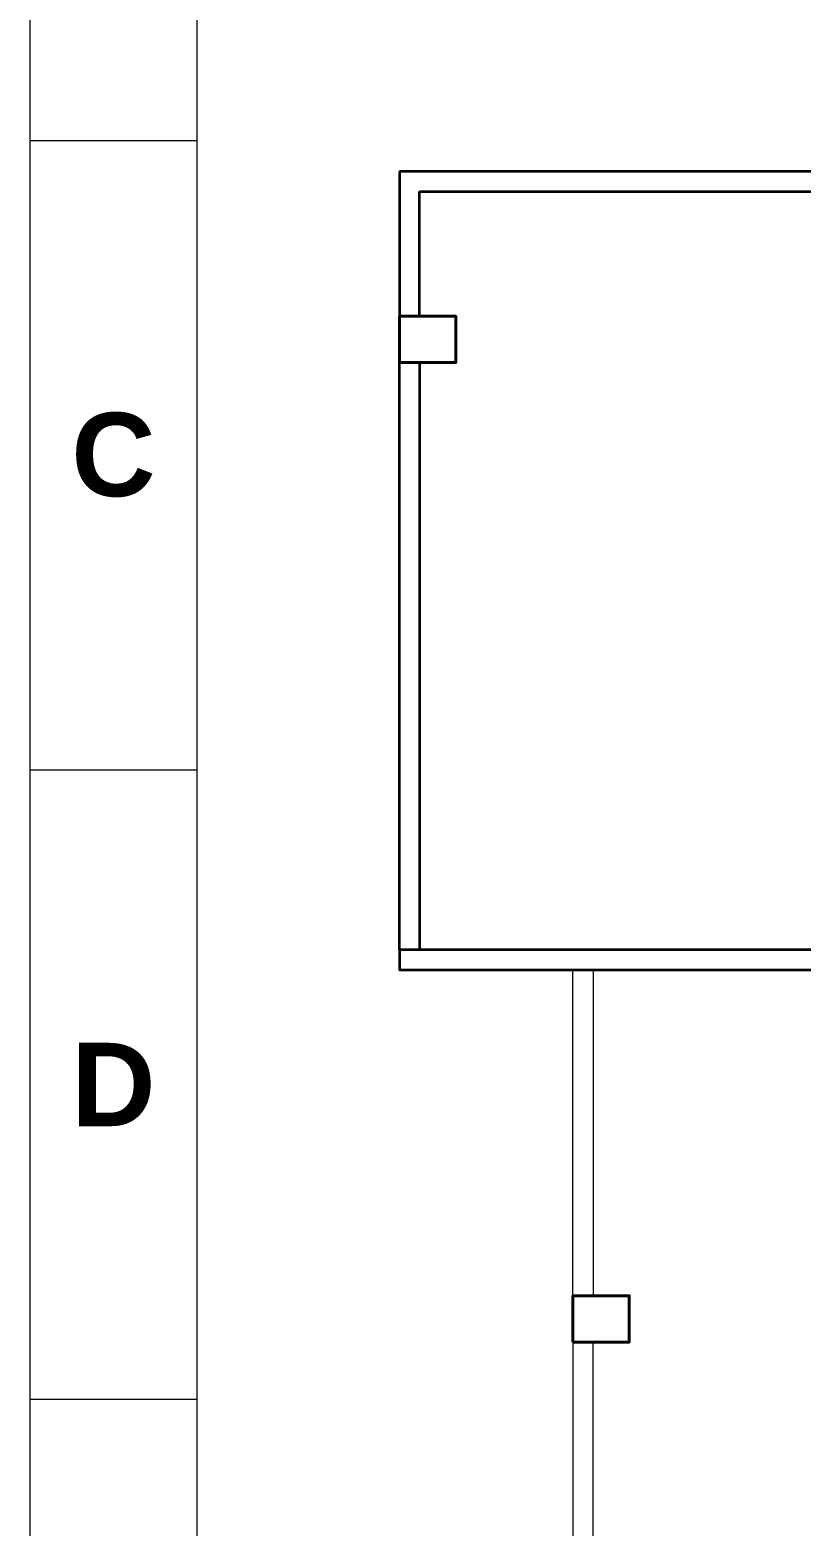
# Model space of a CAD drawing. Header units: inches. Extents: x -250485 to 735580, y -140410 to 288049.
# Drawn here: x 31063.3 to 31254.8, y 21551.7 to 21923.6 of the extents above; entities that cross this region are included whole.
import ezdxf

# ---------------------------------------------------------------- set-up
doc = ezdxf.new("R2010")
doc.units = ezdxf.units.IN
doc.header["$MEASUREMENT"] = 0
for name, color, linetype, lineweight in [('A column', 106, 'Continuous', 40), ('A WALL', 7, 'Continuous', 35), ('coloum', 220, 'Continuous', 0), ('Inline', 7, 'Continuous', 0), ('Outline', 7, 'Continuous', 0), ('Scale', 7, 'Continuous', 0), ('Scale_Text', 7, 'Continuous', 0), ('Titelblk', 7, 'Continuous', 25), ('TITLE', 7, 'Continuous', 20)]:
    doc.layers.add(name, color=color, linetype=linetype, lineweight=lineweight)
doc.styles.get("Standard").update_dxf_attribs({"font": 'arialbd.ttf', "height": 24})

# ---------------------------------------------------------------- blocks, each defined once
blk = doc.blocks.new('PAGE')
at = {"layer": 'Inline', "color": 252, "lineweight": 15}
blk.add_lwpolyline([(178051640.63, 22656441.11), (178051640.63, 22657235.79), (178050505.36, 22657235.79), (178050505.36, 22656441.11)], close=True, dxfattribs=at)
at = {"layer": 'Outline', "color": 252, "lineweight": 15}
blk.add_lwpolyline([(178050483.42, 22657252.66), (178050483.42, 22656424.24)], dxfattribs=at)
at = {"layer": 'Scale', "color": 252, "lineweight": 9}
for p, q in [((178050483.42, 22657086.79), (178050505.36, 22657086.79)), ((178050483.42, 22657004.01), (178050505.36, 22657004.01)), ((178050483.42, 22656921.23), (178050505.36, 22656921.23))]:
    blk.add_line(p, q, dxfattribs=at)
at = {"layer": 'Scale_Text', "color": 252, "lineweight": 13, "char_height": 10.97, "width": 8.3603, "attachment_point": 5}
for s, insert in [('C', (178050494.39, 22657045.4)), ('D', (178050494.39, 22656962.62))]:
    blk.add_mtext(s, dxfattribs=dict(at, insert=insert))
blk = doc.blocks.new('Title')
at = {"layer": 'Titelblk', "color": 3, "linetype": 'Continuous', "lineweight": 0, "xscale": 3.014611567961765, "yscale": 3.014611567959946, "zscale": 3.014611567966516}
blk.add_blockref('PAGE', (-536855255.83, -68388223.96), dxfattribs=at)

msp = doc.modelspace()

# ---------------------------------------------------------------- linework, layer by layer
at = {"layer": 'A column', "color": 7, "extrusion": (-1e-16, 0.000397092, 1), "elevation": 8.68}
for points in [[(31155.06, 21852.41), (31169.06, 21852.41), (31169.06, 21840.91), (31155.06, 21840.91)], [(31198.16, 21597.41), (31212.16, 21597.41), (31212.16, 21608.91), (31198.16, 21608.91)]]:
    msp.add_lwpolyline(points, close=True, dxfattribs=at)
at = {"layer": 'A WALL', "color": 7, "ltscale": 30}
for p, q in [((31387.16, 21888.43), (31155.06, 21888.43, 0)), ((31155.06, 21888.43, 0), (31155.06, 21852.41, 0)), ((31160.06, 21852.41, 0), (31160.06, 21883.43, 0)), ((31160.06, 21883.43, 0), (31354.16, 21883.43, 0))]:
    msp.add_line(p, q, dxfattribs=at)
at = {"layer": 'A WALL', "color": 7, "ltscale": 30, "elevation": 0}
msp.add_lwpolyline([(31155.06, 21840.91), (31160.06, 21840.91), (31160.06, 21694.91), (31155.06, 21694.91)], close=True, dxfattribs=at)
at = {"layer": 'A WALL', "color": 7, "ltscale": 30, "elevation": 0.06}
msp.add_lwpolyline([(31354.16, 21694.91), (31155.06, 21694.91), (31155.06, 21689.91), (31354.16, 21689.91)], dxfattribs=at)
at = {"layer": 'coloum', "color": 7, "ltscale": 30}
for points, elevation in [([(31198.16, 21689.91), (31203.16, 21689.91), (31203.16, 21608.91), (31198.16, 21608.91)], 0.06), ([(31198.16, 21512.91), (31203.16, 21512.91), (31203.16, 21597.41), (31198.16, 21597.41)], 0.15)]:
    msp.add_lwpolyline(points, close=True, dxfattribs=dict(at, elevation=elevation))

# ---------------------------------------------------------------- block references
at = {"layer": 'TITLE', "xscale": 0.6269545389804989, "yscale": 0.6269545389804989, "zscale": 0.6269545337923679}
msp.add_blockref('Title', (95143.6, 75756.56), dxfattribs=at)

doc.saveas('drawing.dxf')
